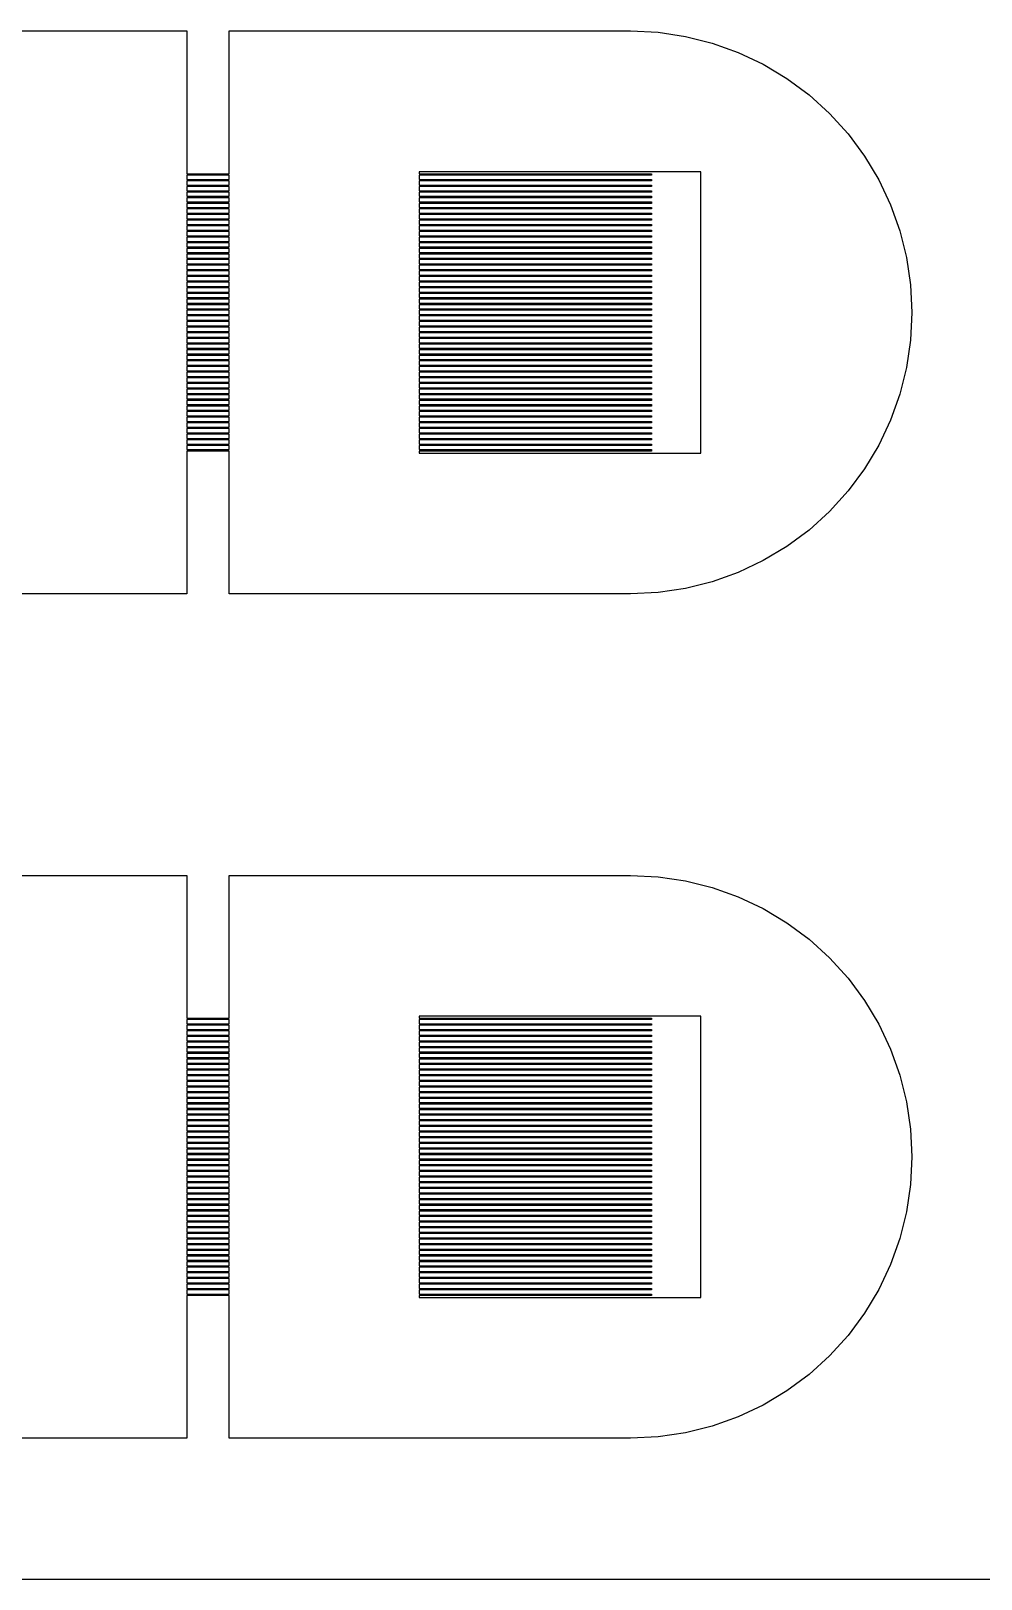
# Model space of a CAD drawing. Extents: x -16 to 83, y -18 to 83.
# Drawn here: x 4.74 to 11.49, y 0 to 11 of the extents above; entities that cross this region are included whole.
import ezdxf

# ---------------------------------------------------------------- set-up
doc = ezdxf.new("R2010")
doc.units = 0

msp = doc.modelspace()

# ---------------------------------------------------------------- linework, layer by layer
for p, q in [((3, 11), (5.85001, 11)), ((5.85001, 11), (5.85001, 9.98499)), ((6.14999, 9.98499), (6.14999, 11)), ((6.14999, 11), (9, 11)), ((9, 11), (9.19603, 10.9904)), ((9.19603, 10.9904), (9.39017, 10.9616)), ((9.39017, 10.9616), (9.58057, 10.9139)), ((9.58057, 10.9139), (9.76537, 10.8477)), ((9.76537, 10.8477), (9.94278, 10.7638)), ((9.94278, 10.7638), (10.1111, 10.6629)), ((10.1111, 10.6629), (10.2688, 10.546)), ((10.2688, 10.546), (10.4142, 10.4142)), ((10.4142, 10.4142), (10.546, 10.2688)), ((10.546, 10.2688), (10.6629, 10.1111)), ((10.6629, 10.1111), (10.7638, 9.94278)), ((5.85001, 9.98499), (6.14999, 9.98499)), ((6.14999, 9.97499), (5.85001, 9.97499)), ((5.85001, 9.97499), (5.85001, 9.94499)), ((5.85001, 9.94499), (6.14999, 9.94499)), ((6.14999, 9.935), (5.85001, 9.935)), ((5.85001, 9.935), (5.85001, 9.905)), ((5.85001, 9.905), (6.14999, 9.905)), ((6.14999, 9.94499), (6.14999, 9.97499)), ((6.14999, 9.905), (6.14999, 9.935)), ((9.5, 10), (7.5, 10)), ((7.5, 10), (7.5, 9.98499)), ((7.5, 9.98499), (9.14999, 9.98499)), ((9.14999, 9.97499), (7.5, 9.97499)), ((7.5, 9.97499), (7.5, 9.94499)), ((7.5, 9.94499), (9.14999, 9.94499)), ((9.14999, 9.935), (7.5, 9.935)), ((7.5, 9.935), (7.5, 9.905)), ((7.5, 9.905), (9.14999, 9.905)), ((9.14999, 9.98499), (9.14999, 9.97499)), ((9.14999, 9.94499), (9.14999, 9.935)), ((9.14999, 9.905), (9.14999, 9.89499)), ((9.5, 8), (9.5, 10)), ((10.7638, 9.94278), (10.8477, 9.76537)), ((6.14999, 9.89499), (5.85001, 9.89499)), ((5.85001, 9.89499), (5.85001, 9.86499)), ((5.85001, 9.86499), (6.14999, 9.86499)), ((6.14999, 9.855), (5.85001, 9.855)), ((5.85001, 9.855), (5.85001, 9.825)), ((5.85001, 9.825), (6.14999, 9.825)), ((6.14999, 9.81499), (5.85001, 9.81499)), ((5.85001, 9.81499), (5.85001, 9.78499)), ((6.14999, 9.86499), (6.14999, 9.89499)), ((6.14999, 9.825), (6.14999, 9.855)), ((6.14999, 9.78499), (6.14999, 9.81499)), ((9.14999, 9.89499), (7.5, 9.89499)), ((7.5, 9.89499), (7.5, 9.86499)), ((7.5, 9.86499), (9.14999, 9.86499)), ((9.14999, 9.855), (7.5, 9.855)), ((7.5, 9.855), (7.5, 9.825)), ((7.5, 9.825), (9.14999, 9.825)), ((9.14999, 9.81499), (7.5, 9.81499)), ((7.5, 9.81499), (7.5, 9.78499)), ((9.14999, 9.86499), (9.14999, 9.855)), ((9.14999, 9.825), (9.14999, 9.81499)), ((5.85001, 9.78499), (6.14999, 9.78499)), ((6.14999, 9.77499), (5.85001, 9.77499)), ((5.85001, 9.77499), (5.85001, 9.745)), ((5.85001, 9.745), (6.14999, 9.745)), ((6.14999, 9.73499), (5.85001, 9.73499)), ((5.85001, 9.73499), (5.85001, 9.70499)), ((5.85001, 9.70499), (6.14999, 9.70499)), ((6.14999, 9.69499), (5.85001, 9.69499)), ((5.85001, 9.69499), (5.85001, 9.66499)), ((6.14999, 9.745), (6.14999, 9.77499)), ((6.14999, 9.70499), (6.14999, 9.73499)), ((6.14999, 9.66499), (6.14999, 9.69499)), ((7.5, 9.78499), (9.14999, 9.78499)), ((9.14999, 9.77499), (7.5, 9.77499)), ((7.5, 9.77499), (7.5, 9.745)), ((7.5, 9.745), (9.14999, 9.745)), ((9.14999, 9.73499), (7.5, 9.73499)), ((7.5, 9.73499), (7.5, 9.70499)), ((7.5, 9.70499), (9.14999, 9.70499)), ((9.14999, 9.69499), (7.5, 9.69499)), ((7.5, 9.69499), (7.5, 9.66499)), ((9.14999, 9.78499), (9.14999, 9.77499)), ((9.14999, 9.745), (9.14999, 9.73499)), ((9.14999, 9.70499), (9.14999, 9.69499)), ((10.8477, 9.76537), (10.9139, 9.58057)), ((5.85001, 9.66499), (6.14999, 9.66499)), ((6.14999, 9.655), (5.85001, 9.655)), ((5.85001, 9.655), (5.85001, 9.625)), ((5.85001, 9.625), (6.14999, 9.625)), ((6.14999, 9.61499), (5.85001, 9.61499)), ((5.85001, 9.61499), (5.85001, 9.58499)), ((5.85001, 9.58499), (6.14999, 9.58499)), ((6.14999, 9.575), (5.85001, 9.575)), ((5.85001, 9.575), (5.85001, 9.545)), ((6.14999, 9.625), (6.14999, 9.655)), ((6.14999, 9.58499), (6.14999, 9.61499)), ((6.14999, 9.545), (6.14999, 9.575)), ((7.5, 9.66499), (9.14999, 9.66499)), ((9.14999, 9.655), (7.5, 9.655)), ((7.5, 9.655), (7.5, 9.625)), ((7.5, 9.625), (9.14999, 9.625)), ((9.14999, 9.61499), (7.5, 9.61499)), ((7.5, 9.61499), (7.5, 9.58499)), ((7.5, 9.58499), (9.14999, 9.58499)), ((9.14999, 9.575), (7.5, 9.575)), ((7.5, 9.575), (7.5, 9.545)), ((9.14999, 9.66499), (9.14999, 9.655)), ((9.14999, 9.625), (9.14999, 9.61499)), ((9.14999, 9.58499), (9.14999, 9.575)), ((10.9139, 9.58057), (10.9616, 9.39017)), ((5.85001, 9.545), (6.14999, 9.545)), ((6.14999, 9.53499), (5.85001, 9.53499)), ((5.85001, 9.53499), (5.85001, 9.50499)), ((5.85001, 9.50499), (6.14999, 9.50499)), ((6.14999, 9.495), (5.85001, 9.495)), ((5.85001, 9.495), (5.85001, 9.465)), ((5.85001, 9.465), (6.14999, 9.465)), ((6.14999, 9.50499), (6.14999, 9.53499)), ((6.14999, 9.465), (6.14999, 9.495)), ((7.5, 9.545), (9.14999, 9.545)), ((9.14999, 9.53499), (7.5, 9.53499)), ((7.5, 9.53499), (7.5, 9.50499)), ((7.5, 9.50499), (9.14999, 9.50499)), ((9.14999, 9.495), (7.5, 9.495)), ((7.5, 9.495), (7.5, 9.465)), ((7.5, 9.465), (9.14999, 9.465)), ((9.14999, 9.545), (9.14999, 9.53499)), ((9.14999, 9.50499), (9.14999, 9.495)), ((9.14999, 9.465), (9.14999, 9.45499)), ((6.14999, 9.45499), (5.85001, 9.45499)), ((5.85001, 9.45499), (5.85001, 9.42499)), ((5.85001, 9.42499), (6.14999, 9.42499)), ((6.14999, 9.41499), (5.85001, 9.41499)), ((5.85001, 9.41499), (5.85001, 9.38499)), ((5.85001, 9.38499), (6.14999, 9.38499)), ((6.14999, 9.375), (5.85001, 9.375)), ((5.85001, 9.375), (5.85001, 9.34499)), ((6.14999, 9.42499), (6.14999, 9.45499)), ((6.14999, 9.38499), (6.14999, 9.41499)), ((6.14999, 9.34499), (6.14999, 9.375)), ((9.14999, 9.45499), (7.5, 9.45499)), ((7.5, 9.45499), (7.5, 9.42499)), ((7.5, 9.42499), (9.14999, 9.42499)), ((9.14999, 9.41499), (7.5, 9.41499)), ((7.5, 9.41499), (7.5, 9.38499)), ((7.5, 9.38499), (9.14999, 9.38499)), ((9.14999, 9.375), (7.5, 9.375)), ((7.5, 9.375), (7.5, 9.34499)), ((9.14999, 9.42499), (9.14999, 9.41499)), ((9.14999, 9.38499), (9.14999, 9.375)), ((10.9616, 9.39017), (10.9904, 9.19603)), ((5.85001, 9.34499), (6.14999, 9.34499)), ((6.14999, 9.33499), (5.85001, 9.33499)), ((5.85001, 9.33499), (5.85001, 9.30499)), ((5.85001, 9.30499), (6.14999, 9.30499)), ((6.14999, 9.295), (5.85001, 9.295)), ((5.85001, 9.295), (5.85001, 9.265)), ((5.85001, 9.265), (6.14999, 9.265)), ((6.14999, 9.25499), (5.85001, 9.25499)), ((5.85001, 9.25499), (5.85001, 9.22499)), ((6.14999, 9.30499), (6.14999, 9.33499)), ((6.14999, 9.265), (6.14999, 9.295)), ((6.14999, 9.22499), (6.14999, 9.25499)), ((7.5, 9.34499), (9.14999, 9.34499)), ((9.14999, 9.33499), (7.5, 9.33499)), ((7.5, 9.33499), (7.5, 9.30499)), ((7.5, 9.30499), (9.14999, 9.30499)), ((9.14999, 9.295), (7.5, 9.295)), ((7.5, 9.295), (7.5, 9.265)), ((7.5, 9.265), (9.14999, 9.265)), ((9.14999, 9.25499), (7.5, 9.25499)), ((7.5, 9.25499), (7.5, 9.22499)), ((9.14999, 9.34499), (9.14999, 9.33499)), ((9.14999, 9.30499), (9.14999, 9.295)), ((9.14999, 9.265), (9.14999, 9.25499)), ((5.85001, 9.22499), (6.14999, 9.22499)), ((6.14999, 9.215), (5.85001, 9.215)), ((5.85001, 9.215), (5.85001, 9.185)), ((5.85001, 9.185), (6.14999, 9.185)), ((6.14999, 9.17499), (5.85001, 9.17499)), ((5.85001, 9.17499), (5.85001, 9.14499)), ((5.85001, 9.14499), (6.14999, 9.14499)), ((6.14999, 9.13499), (5.85001, 9.13499)), ((5.85001, 9.13499), (5.85001, 9.105)), ((6.14999, 9.185), (6.14999, 9.215)), ((6.14999, 9.14499), (6.14999, 9.17499)), ((6.14999, 9.105), (6.14999, 9.13499)), ((7.5, 9.22499), (9.14999, 9.22499)), ((9.14999, 9.215), (7.5, 9.215)), ((7.5, 9.215), (7.5, 9.185)), ((7.5, 9.185), (9.14999, 9.185)), ((9.14999, 9.17499), (7.5, 9.17499)), ((7.5, 9.17499), (7.5, 9.14499)), ((7.5, 9.14499), (9.14999, 9.14499)), ((9.14999, 9.13499), (7.5, 9.13499)), ((7.5, 9.13499), (7.5, 9.105)), ((9.14999, 9.22499), (9.14999, 9.215)), ((9.14999, 9.185), (9.14999, 9.17499)), ((9.14999, 9.14499), (9.14999, 9.13499)), ((10.9904, 9.19603), (11, 9)), ((5.85001, 9.105), (6.14999, 9.105)), ((6.14999, 9.09499), (5.85001, 9.09499)), ((5.85001, 9.09499), (5.85001, 9.06499)), ((5.85001, 9.06499), (6.14999, 9.06499)), ((6.14999, 9.05499), (5.85001, 9.05499)), ((5.85001, 9.05499), (5.85001, 9.02499)), ((5.85001, 9.02499), (6.14999, 9.02499)), ((6.14999, 9.06499), (6.14999, 9.09499)), ((6.14999, 9.02499), (6.14999, 9.05499)), ((7.5, 9.105), (9.14999, 9.105)), ((9.14999, 9.09499), (7.5, 9.09499)), ((7.5, 9.09499), (7.5, 9.06499)), ((7.5, 9.06499), (9.14999, 9.06499)), ((9.14999, 9.05499), (7.5, 9.05499)), ((7.5, 9.05499), (7.5, 9.02499)), ((7.5, 9.02499), (9.14999, 9.02499)), ((9.14999, 9.105), (9.14999, 9.09499)), ((9.14999, 9.06499), (9.14999, 9.05499)), ((9.14999, 9.02499), (9.14999, 9.015)), ((6.14999, 9.015), (5.85001, 9.015)), ((5.85001, 9.015), (5.85001, 8.985)), ((5.85001, 8.985), (6.14999, 8.985)), ((6.14999, 8.97501), (5.85001, 8.97501)), ((5.85001, 8.97501), (5.85001, 8.94501)), ((5.85001, 8.94501), (6.14999, 8.94501)), ((6.14999, 8.93501), (5.85001, 8.93501)), ((5.85001, 8.93501), (5.85001, 8.90501)), ((6.14999, 8.985), (6.14999, 9.015)), ((6.14999, 8.94501), (6.14999, 8.97501)), ((6.14999, 8.90501), (6.14999, 8.93501)), ((9.14999, 9.015), (7.5, 9.015)), ((7.5, 9.015), (7.5, 8.985)), ((7.5, 8.985), (9.14999, 8.985)), ((9.14999, 8.97501), (7.5, 8.97501)), ((7.5, 8.97501), (7.5, 8.94501)), ((7.5, 8.94501), (9.14999, 8.94501)), ((9.14999, 8.93501), (7.5, 8.93501)), ((7.5, 8.93501), (7.5, 8.90501)), ((9.14999, 8.985), (9.14999, 8.97501)), ((9.14999, 8.94501), (9.14999, 8.93501)), ((11, 9), (10.9904, 8.80397)), ((5.85001, 8.90501), (6.14999, 8.90501)), ((6.14999, 8.895), (5.85001, 8.895)), ((5.85001, 8.895), (5.85001, 8.86501)), ((5.85001, 8.86501), (6.14999, 8.86501)), ((6.14999, 8.85501), (5.85001, 8.85501)), ((5.85001, 8.85501), (5.85001, 8.82501)), ((5.85001, 8.82501), (6.14999, 8.82501)), ((6.14999, 8.815), (5.85001, 8.815)), ((5.85001, 8.815), (5.85001, 8.785)), ((6.14999, 8.86501), (6.14999, 8.895)), ((6.14999, 8.82501), (6.14999, 8.85501)), ((6.14999, 8.785), (6.14999, 8.815)), ((7.5, 8.90501), (9.14999, 8.90501)), ((9.14999, 8.895), (7.5, 8.895)), ((7.5, 8.895), (7.5, 8.86501)), ((7.5, 8.86501), (9.14999, 8.86501)), ((9.14999, 8.85501), (7.5, 8.85501)), ((7.5, 8.85501), (7.5, 8.82501)), ((7.5, 8.82501), (9.14999, 8.82501)), ((9.14999, 8.815), (7.5, 8.815)), ((7.5, 8.815), (7.5, 8.785)), ((9.14999, 8.90501), (9.14999, 8.895)), ((9.14999, 8.86501), (9.14999, 8.85501)), ((9.14999, 8.82501), (9.14999, 8.815)), ((10.9904, 8.80397), (10.9616, 8.60983)), ((5.85001, 8.785), (6.14999, 8.785)), ((6.14999, 8.77501), (5.85001, 8.77501)), ((5.85001, 8.77501), (5.85001, 8.74501)), ((5.85001, 8.74501), (6.14999, 8.74501)), ((6.14999, 8.735), (5.85001, 8.735)), ((5.85001, 8.735), (5.85001, 8.705)), ((5.85001, 8.705), (6.14999, 8.705)), ((6.14999, 8.69501), (5.85001, 8.69501)), ((5.85001, 8.69501), (5.85001, 8.66501)), ((6.14999, 8.74501), (6.14999, 8.77501)), ((6.14999, 8.705), (6.14999, 8.735)), ((6.14999, 8.66501), (6.14999, 8.69501)), ((7.5, 8.785), (9.14999, 8.785)), ((9.14999, 8.77501), (7.5, 8.77501)), ((7.5, 8.77501), (7.5, 8.74501)), ((7.5, 8.74501), (9.14999, 8.74501)), ((9.14999, 8.735), (7.5, 8.735)), ((7.5, 8.735), (7.5, 8.705)), ((7.5, 8.705), (9.14999, 8.705)), ((9.14999, 8.69501), (7.5, 8.69501)), ((7.5, 8.69501), (7.5, 8.66501)), ((9.14999, 8.785), (9.14999, 8.77501)), ((9.14999, 8.74501), (9.14999, 8.735)), ((9.14999, 8.705), (9.14999, 8.69501)), ((5.85001, 8.66501), (6.14999, 8.66501)), ((6.14999, 8.65501), (5.85001, 8.65501)), ((5.85001, 8.65501), (5.85001, 8.625)), ((5.85001, 8.625), (6.14999, 8.625)), ((6.14999, 8.61501), (5.85001, 8.61501)), ((5.85001, 8.61501), (5.85001, 8.58501)), ((5.85001, 8.58501), (6.14999, 8.58501)), ((6.14999, 8.625), (6.14999, 8.65501)), ((6.14999, 8.58501), (6.14999, 8.61501)), ((7.5, 8.66501), (9.14999, 8.66501)), ((9.14999, 8.65501), (7.5, 8.65501)), ((7.5, 8.65501), (7.5, 8.625)), ((7.5, 8.625), (9.14999, 8.625)), ((9.14999, 8.61501), (7.5, 8.61501)), ((7.5, 8.61501), (7.5, 8.58501)), ((7.5, 8.58501), (9.14999, 8.58501)), ((9.14999, 8.66501), (9.14999, 8.65501)), ((9.14999, 8.625), (9.14999, 8.61501)), ((9.14999, 8.58501), (9.14999, 8.57501)), ((10.9616, 8.60983), (10.9139, 8.41943)), ((6.14999, 8.57501), (5.85001, 8.57501)), ((5.85001, 8.57501), (5.85001, 8.54501)), ((5.85001, 8.54501), (6.14999, 8.54501)), ((6.14999, 8.535), (5.85001, 8.535)), ((5.85001, 8.535), (5.85001, 8.505)), ((5.85001, 8.505), (6.14999, 8.505)), ((6.14999, 8.49501), (5.85001, 8.49501)), ((5.85001, 8.49501), (5.85001, 8.46501)), ((6.14999, 8.54501), (6.14999, 8.57501)), ((6.14999, 8.505), (6.14999, 8.535)), ((6.14999, 8.46501), (6.14999, 8.49501)), ((9.14999, 8.57501), (7.5, 8.57501)), ((7.5, 8.57501), (7.5, 8.54501)), ((7.5, 8.54501), (9.14999, 8.54501)), ((9.14999, 8.535), (7.5, 8.535)), ((7.5, 8.535), (7.5, 8.505)), ((7.5, 8.505), (9.14999, 8.505)), ((9.14999, 8.49501), (7.5, 8.49501)), ((7.5, 8.49501), (7.5, 8.46501)), ((9.14999, 8.54501), (9.14999, 8.535)), ((9.14999, 8.505), (9.14999, 8.49501)), ((5.85001, 8.46501), (6.14999, 8.46501)), ((6.14999, 8.455), (5.85001, 8.455)), ((5.85001, 8.455), (5.85001, 8.425)), ((5.85001, 8.425), (6.14999, 8.425)), ((6.14999, 8.41501), (5.85001, 8.41501)), ((5.85001, 8.41501), (5.85001, 8.38501)), ((5.85001, 8.38501), (6.14999, 8.38501)), ((6.14999, 8.375), (5.85001, 8.375)), ((5.85001, 8.375), (5.85001, 8.345)), ((6.14999, 8.425), (6.14999, 8.455)), ((6.14999, 8.38501), (6.14999, 8.41501)), ((6.14999, 8.345), (6.14999, 8.375)), ((7.5, 8.46501), (9.14999, 8.46501)), ((9.14999, 8.455), (7.5, 8.455)), ((7.5, 8.455), (7.5, 8.425)), ((7.5, 8.425), (9.14999, 8.425)), ((9.14999, 8.41501), (7.5, 8.41501)), ((7.5, 8.41501), (7.5, 8.38501)), ((7.5, 8.38501), (9.14999, 8.38501)), ((9.14999, 8.375), (7.5, 8.375)), ((7.5, 8.375), (7.5, 8.345)), ((9.14999, 8.46501), (9.14999, 8.455)), ((9.14999, 8.425), (9.14999, 8.41501)), ((9.14999, 8.38501), (9.14999, 8.375)), ((10.9139, 8.41943), (10.8477, 8.23463)), ((5.85001, 8.345), (6.14999, 8.345)), ((6.14999, 8.33501), (5.85001, 8.33501)), ((5.85001, 8.33501), (5.85001, 8.30501)), ((5.85001, 8.30501), (6.14999, 8.30501)), ((6.14999, 8.29501), (5.85001, 8.29501)), ((5.85001, 8.29501), (5.85001, 8.26501)), ((5.85001, 8.26501), (6.14999, 8.26501)), ((6.14999, 8.255), (5.85001, 8.255)), ((5.85001, 8.255), (5.85001, 8.22501)), ((6.14999, 8.30501), (6.14999, 8.33501)), ((6.14999, 8.26501), (6.14999, 8.29501)), ((6.14999, 8.22501), (6.14999, 8.255)), ((7.5, 8.345), (9.14999, 8.345)), ((9.14999, 8.33501), (7.5, 8.33501)), ((7.5, 8.33501), (7.5, 8.30501)), ((7.5, 8.30501), (9.14999, 8.30501)), ((9.14999, 8.29501), (7.5, 8.29501)), ((7.5, 8.29501), (7.5, 8.26501)), ((7.5, 8.26501), (9.14999, 8.26501)), ((9.14999, 8.255), (7.5, 8.255)), ((7.5, 8.255), (7.5, 8.22501)), ((9.14999, 8.345), (9.14999, 8.33501)), ((9.14999, 8.30501), (9.14999, 8.29501)), ((9.14999, 8.26501), (9.14999, 8.255)), ((5.85001, 8.22501), (6.14999, 8.22501)), ((6.14999, 8.21501), (5.85001, 8.21501)), ((5.85001, 8.21501), (5.85001, 8.18501)), ((5.85001, 8.18501), (6.14999, 8.18501)), ((6.14999, 8.175), (5.85001, 8.175)), ((5.85001, 8.175), (5.85001, 8.145)), ((5.85001, 8.145), (6.14999, 8.145)), ((6.14999, 8.18501), (6.14999, 8.21501)), ((6.14999, 8.145), (6.14999, 8.175)), ((7.5, 8.22501), (9.14999, 8.22501)), ((9.14999, 8.21501), (7.5, 8.21501)), ((7.5, 8.21501), (7.5, 8.18501)), ((7.5, 8.18501), (9.14999, 8.18501)), ((9.14999, 8.175), (7.5, 8.175)), ((7.5, 8.175), (7.5, 8.145)), ((7.5, 8.145), (9.14999, 8.145)), ((9.14999, 8.22501), (9.14999, 8.21501)), ((9.14999, 8.18501), (9.14999, 8.175)), ((9.14999, 8.145), (9.14999, 8.13501)), ((10.8477, 8.23463), (10.7638, 8.05722)), ((6.14999, 8.13501), (5.85001, 8.13501)), ((5.85001, 8.13501), (5.85001, 8.10501)), ((5.85001, 8.10501), (6.14999, 8.10501)), ((6.14999, 8.095), (5.85001, 8.095)), ((5.85001, 8.095), (5.85001, 8.065)), ((5.85001, 8.065), (6.14999, 8.065)), ((6.14999, 8.05501), (5.85001, 8.05501)), ((5.85001, 8.05501), (5.85001, 8.02501)), ((6.14999, 8.10501), (6.14999, 8.13501)), ((6.14999, 8.065), (6.14999, 8.095)), ((6.14999, 8.02501), (6.14999, 8.05501)), ((9.14999, 8.13501), (7.5, 8.13501)), ((7.5, 8.13501), (7.5, 8.10501)), ((7.5, 8.10501), (9.14999, 8.10501)), ((9.14999, 8.095), (7.5, 8.095)), ((7.5, 8.095), (7.5, 8.065)), ((7.5, 8.065), (9.14999, 8.065)), ((9.14999, 8.05501), (7.5, 8.05501)), ((7.5, 8.05501), (7.5, 8.02501)), ((9.14999, 8.10501), (9.14999, 8.095)), ((9.14999, 8.065), (9.14999, 8.05501)), ((10.7638, 8.05722), (10.6629, 7.88887)), ((5.85001, 8.02501), (6.14999, 8.02501)), ((6.14999, 8.01501), (5.85001, 8.01501)), ((5.85001, 8.01501), (5.85001, 7)), ((6.14999, 7), (6.14999, 8.01501)), ((7.5, 8.02501), (9.14999, 8.02501)), ((9.14999, 8.01501), (7.5, 8.01501)), ((7.5, 8.01501), (7.5, 8)), ((7.5, 8), (9.5, 8)), ((9.14999, 8.02501), (9.14999, 8.01501)), ((10.6629, 7.88887), (10.546, 7.73122)), ((10.546, 7.73122), (10.4142, 7.5858)), ((10.4142, 7.5858), (10.2688, 7.45398)), ((10.2688, 7.45398), (10.1111, 7.33707)), ((10.1111, 7.33707), (9.94278, 7.23616)), ((9.76537, 7.15225), (9.58057, 7.08612)), ((9.94278, 7.23616), (9.76537, 7.15225)), ((9.58057, 7.08612), (9.39017, 7.03844)), ((5.85001, 7), (3, 7)), ((9, 7), (6.14999, 7)), ((9.19603, 7.00964), (9, 7)), ((9.39017, 7.03844), (9.19603, 7.00964)), ((3, 5), (5.85001, 5)), ((5.85001, 5), (5.85001, 3.98499)), ((6.14999, 3.98499), (6.14999, 5)), ((6.14999, 5), (9, 5)), ((9, 5), (9.19603, 4.99036)), ((9.19603, 4.99036), (9.39017, 4.96156)), ((9.39017, 4.96156), (9.58057, 4.91388)), ((9.58057, 4.91388), (9.76537, 4.84775)), ((9.76537, 4.84775), (9.94278, 4.76384)), ((9.94278, 4.76384), (10.1111, 4.66293)), ((10.1111, 4.66293), (10.2688, 4.54602)), ((10.2688, 4.54602), (10.4142, 4.4142)), ((10.4142, 4.4142), (10.546, 4.26878)), ((10.546, 4.26878), (10.6629, 4.11113)), ((10.6629, 4.11113), (10.7638, 3.94278)), ((5.85001, 3.98499), (6.14999, 3.98499)), ((6.14999, 3.97499), (5.85001, 3.97499)), ((5.85001, 3.97499), (5.85001, 3.94499)), ((6.14999, 3.94499), (6.14999, 3.97499)), ((9.5, 4), (7.5, 4)), ((7.5, 4), (7.5, 3.98499)), ((7.5, 3.98499), (9.14999, 3.98499)), ((9.14999, 3.97499), (7.5, 3.97499)), ((7.5, 3.97499), (7.5, 3.94499)), ((9.14999, 3.98499), (9.14999, 3.97499)), ((9.5, 2), (9.5, 4)), ((5.85001, 3.94499), (6.14999, 3.94499)), ((6.14999, 3.935), (5.85001, 3.935)), ((5.85001, 3.935), (5.85001, 3.905)), ((5.85001, 3.905), (6.14999, 3.905)), ((6.14999, 3.89499), (5.85001, 3.89499)), ((5.85001, 3.89499), (5.85001, 3.86499)), ((5.85001, 3.86499), (6.14999, 3.86499)), ((6.14999, 3.855), (5.85001, 3.855)), ((5.85001, 3.855), (5.85001, 3.825)), ((6.14999, 3.905), (6.14999, 3.935)), ((6.14999, 3.86499), (6.14999, 3.89499)), ((6.14999, 3.825), (6.14999, 3.855)), ((7.5, 3.94499), (9.14999, 3.94499)), ((9.14999, 3.935), (7.5, 3.935)), ((7.5, 3.935), (7.5, 3.905)), ((7.5, 3.905), (9.14999, 3.905)), ((9.14999, 3.89499), (7.5, 3.89499)), ((7.5, 3.89499), (7.5, 3.86499)), ((7.5, 3.86499), (9.14999, 3.86499)), ((9.14999, 3.855), (7.5, 3.855)), ((7.5, 3.855), (7.5, 3.825)), ((9.14999, 3.94499), (9.14999, 3.935)), ((9.14999, 3.905), (9.14999, 3.89499)), ((9.14999, 3.86499), (9.14999, 3.855)), ((10.7638, 3.94278), (10.8477, 3.76537)), ((5.85001, 3.825), (6.14999, 3.825)), ((6.14999, 3.81499), (5.85001, 3.81499)), ((5.85001, 3.81499), (5.85001, 3.78499)), ((5.85001, 3.78499), (6.14999, 3.78499)), ((6.14999, 3.77499), (5.85001, 3.77499)), ((5.85001, 3.77499), (5.85001, 3.745)), ((5.85001, 3.745), (6.14999, 3.745)), ((6.14999, 3.78499), (6.14999, 3.81499)), ((6.14999, 3.745), (6.14999, 3.77499)), ((7.5, 3.825), (9.14999, 3.825)), ((9.14999, 3.81499), (7.5, 3.81499)), ((7.5, 3.81499), (7.5, 3.78499)), ((7.5, 3.78499), (9.14999, 3.78499)), ((9.14999, 3.77499), (7.5, 3.77499)), ((7.5, 3.77499), (7.5, 3.745)), ((7.5, 3.745), (9.14999, 3.745)), ((9.14999, 3.825), (9.14999, 3.81499)), ((9.14999, 3.78499), (9.14999, 3.77499)), ((9.14999, 3.745), (9.14999, 3.73499)), ((10.8477, 3.76537), (10.9139, 3.58057)), ((6.14999, 3.73499), (5.85001, 3.73499)), ((5.85001, 3.73499), (5.85001, 3.70499)), ((5.85001, 3.70499), (6.14999, 3.70499)), ((6.14999, 3.69499), (5.85001, 3.69499)), ((5.85001, 3.69499), (5.85001, 3.66499)), ((5.85001, 3.66499), (6.14999, 3.66499)), ((6.14999, 3.655), (5.85001, 3.655)), ((5.85001, 3.655), (5.85001, 3.625)), ((6.14999, 3.70499), (6.14999, 3.73499)), ((6.14999, 3.66499), (6.14999, 3.69499)), ((6.14999, 3.625), (6.14999, 3.655)), ((9.14999, 3.73499), (7.5, 3.73499)), ((7.5, 3.73499), (7.5, 3.70499)), ((7.5, 3.70499), (9.14999, 3.70499)), ((9.14999, 3.69499), (7.5, 3.69499)), ((7.5, 3.69499), (7.5, 3.66499)), ((7.5, 3.66499), (9.14999, 3.66499)), ((9.14999, 3.655), (7.5, 3.655)), ((7.5, 3.655), (7.5, 3.625)), ((9.14999, 3.70499), (9.14999, 3.69499)), ((9.14999, 3.66499), (9.14999, 3.655)), ((5.85001, 3.625), (6.14999, 3.625)), ((6.14999, 3.61499), (5.85001, 3.61499)), ((5.85001, 3.61499), (5.85001, 3.58499)), ((5.85001, 3.58499), (6.14999, 3.58499)), ((6.14999, 3.575), (5.85001, 3.575)), ((5.85001, 3.575), (5.85001, 3.545)), ((5.85001, 3.545), (6.14999, 3.545)), ((6.14999, 3.53499), (5.85001, 3.53499)), ((5.85001, 3.53499), (5.85001, 3.50499)), ((6.14999, 3.58499), (6.14999, 3.61499)), ((6.14999, 3.545), (6.14999, 3.575)), ((6.14999, 3.50499), (6.14999, 3.53499)), ((7.5, 3.625), (9.14999, 3.625)), ((9.14999, 3.61499), (7.5, 3.61499)), ((7.5, 3.61499), (7.5, 3.58499)), ((7.5, 3.58499), (9.14999, 3.58499)), ((9.14999, 3.575), (7.5, 3.575)), ((7.5, 3.575), (7.5, 3.545)), ((7.5, 3.545), (9.14999, 3.545)), ((9.14999, 3.53499), (7.5, 3.53499)), ((7.5, 3.53499), (7.5, 3.50499)), ((9.14999, 3.625), (9.14999, 3.61499)), ((9.14999, 3.58499), (9.14999, 3.575)), ((9.14999, 3.545), (9.14999, 3.53499)), ((10.9139, 3.58057), (10.9616, 3.39017)), ((5.85001, 3.50499), (6.14999, 3.50499)), ((6.14999, 3.495), (5.85001, 3.495)), ((5.85001, 3.495), (5.85001, 3.465)), ((5.85001, 3.465), (6.14999, 3.465)), ((6.14999, 3.45499), (5.85001, 3.45499)), ((5.85001, 3.45499), (5.85001, 3.42499)), ((5.85001, 3.42499), (6.14999, 3.42499)), ((6.14999, 3.41499), (5.85001, 3.41499)), ((5.85001, 3.41499), (5.85001, 3.38499)), ((6.14999, 3.465), (6.14999, 3.495)), ((6.14999, 3.42499), (6.14999, 3.45499)), ((6.14999, 3.38499), (6.14999, 3.41499)), ((7.5, 3.50499), (9.14999, 3.50499)), ((9.14999, 3.495), (7.5, 3.495)), ((7.5, 3.495), (7.5, 3.465)), ((7.5, 3.465), (9.14999, 3.465)), ((9.14999, 3.45499), (7.5, 3.45499)), ((7.5, 3.45499), (7.5, 3.42499)), ((7.5, 3.42499), (9.14999, 3.42499)), ((9.14999, 3.41499), (7.5, 3.41499)), ((7.5, 3.41499), (7.5, 3.38499)), ((9.14999, 3.50499), (9.14999, 3.495)), ((9.14999, 3.465), (9.14999, 3.45499)), ((9.14999, 3.42499), (9.14999, 3.41499)), ((5.85001, 3.38499), (6.14999, 3.38499)), ((6.14999, 3.375), (5.85001, 3.375)), ((5.85001, 3.375), (5.85001, 3.34499)), ((5.85001, 3.34499), (6.14999, 3.34499)), ((6.14999, 3.33499), (5.85001, 3.33499)), ((5.85001, 3.33499), (5.85001, 3.30499)), ((5.85001, 3.30499), (6.14999, 3.30499)), ((6.14999, 3.34499), (6.14999, 3.375)), ((6.14999, 3.30499), (6.14999, 3.33499)), ((7.5, 3.38499), (9.14999, 3.38499)), ((9.14999, 3.375), (7.5, 3.375)), ((7.5, 3.375), (7.5, 3.34499)), ((7.5, 3.34499), (9.14999, 3.34499)), ((9.14999, 3.33499), (7.5, 3.33499)), ((7.5, 3.33499), (7.5, 3.30499)), ((7.5, 3.30499), (9.14999, 3.30499)), ((9.14999, 3.38499), (9.14999, 3.375)), ((9.14999, 3.34499), (9.14999, 3.33499)), ((9.14999, 3.30499), (9.14999, 3.295)), ((10.9616, 3.39017), (10.9904, 3.19603)), ((6.14999, 3.295), (5.85001, 3.295)), ((5.85001, 3.295), (5.85001, 3.265)), ((5.85001, 3.265), (6.14999, 3.265)), ((6.14999, 3.25499), (5.85001, 3.25499)), ((5.85001, 3.25499), (5.85001, 3.22499)), ((5.85001, 3.22499), (6.14999, 3.22499)), ((6.14999, 3.215), (5.85001, 3.215)), ((5.85001, 3.215), (5.85001, 3.185)), ((6.14999, 3.265), (6.14999, 3.295)), ((6.14999, 3.22499), (6.14999, 3.25499)), ((6.14999, 3.185), (6.14999, 3.215)), ((9.14999, 3.295), (7.5, 3.295)), ((7.5, 3.295), (7.5, 3.265)), ((7.5, 3.265), (9.14999, 3.265)), ((9.14999, 3.25499), (7.5, 3.25499)), ((7.5, 3.25499), (7.5, 3.22499)), ((7.5, 3.22499), (9.14999, 3.22499)), ((9.14999, 3.215), (7.5, 3.215)), ((7.5, 3.215), (7.5, 3.185)), ((9.14999, 3.265), (9.14999, 3.25499)), ((9.14999, 3.22499), (9.14999, 3.215)), ((10.9904, 3.19603), (11, 3)), ((5.85001, 3.185), (6.14999, 3.185)), ((6.14999, 3.17499), (5.85001, 3.17499)), ((5.85001, 3.17499), (5.85001, 3.14499)), ((5.85001, 3.14499), (6.14999, 3.14499)), ((6.14999, 3.13499), (5.85001, 3.13499)), ((5.85001, 3.13499), (5.85001, 3.105)), ((5.85001, 3.105), (6.14999, 3.105)), ((6.14999, 3.09499), (5.85001, 3.09499)), ((5.85001, 3.09499), (5.85001, 3.06499)), ((6.14999, 3.14499), (6.14999, 3.17499)), ((6.14999, 3.105), (6.14999, 3.13499)), ((6.14999, 3.06499), (6.14999, 3.09499)), ((7.5, 3.185), (9.14999, 3.185)), ((9.14999, 3.17499), (7.5, 3.17499)), ((7.5, 3.17499), (7.5, 3.14499)), ((7.5, 3.14499), (9.14999, 3.14499)), ((9.14999, 3.13499), (7.5, 3.13499)), ((7.5, 3.13499), (7.5, 3.105)), ((7.5, 3.105), (9.14999, 3.105)), ((9.14999, 3.09499), (7.5, 3.09499)), ((7.5, 3.09499), (7.5, 3.06499)), ((9.14999, 3.185), (9.14999, 3.17499)), ((9.14999, 3.14499), (9.14999, 3.13499)), ((9.14999, 3.105), (9.14999, 3.09499)), ((5.85001, 3.06499), (6.14999, 3.06499)), ((6.14999, 3.05499), (5.85001, 3.05499)), ((5.85001, 3.05499), (5.85001, 3.02499)), ((5.85001, 3.02499), (6.14999, 3.02499)), ((6.14999, 3.015), (5.85001, 3.015)), ((5.85001, 3.015), (5.85001, 2.985)), ((5.85001, 2.985), (6.14999, 2.985)), ((6.14999, 2.97501), (5.85001, 2.97501)), ((5.85001, 2.97501), (5.85001, 2.94501)), ((6.14999, 3.02499), (6.14999, 3.05499)), ((6.14999, 2.985), (6.14999, 3.015)), ((6.14999, 2.94501), (6.14999, 2.97501)), ((7.5, 3.06499), (9.14999, 3.06499)), ((9.14999, 3.05499), (7.5, 3.05499)), ((7.5, 3.05499), (7.5, 3.02499)), ((7.5, 3.02499), (9.14999, 3.02499)), ((9.14999, 3.015), (7.5, 3.015)), ((7.5, 3.015), (7.5, 2.985)), ((7.5, 2.985), (9.14999, 2.985)), ((9.14999, 2.97501), (7.5, 2.97501)), ((7.5, 2.97501), (7.5, 2.94501)), ((9.14999, 3.06499), (9.14999, 3.05499)), ((9.14999, 3.02499), (9.14999, 3.015)), ((9.14999, 2.985), (9.14999, 2.97501)), ((11, 3), (10.9904, 2.80397)), ((5.85001, 2.94501), (6.14999, 2.94501)), ((6.14999, 2.93501), (5.85001, 2.93501)), ((5.85001, 2.93501), (5.85001, 2.90501)), ((5.85001, 2.90501), (6.14999, 2.90501)), ((6.14999, 2.895), (5.85001, 2.895)), ((5.85001, 2.895), (5.85001, 2.86501)), ((5.85001, 2.86501), (6.14999, 2.86501)), ((6.14999, 2.90501), (6.14999, 2.93501)), ((6.14999, 2.86501), (6.14999, 2.895)), ((7.5, 2.94501), (9.14999, 2.94501)), ((9.14999, 2.93501), (7.5, 2.93501)), ((7.5, 2.93501), (7.5, 2.90501)), ((7.5, 2.90501), (9.14999, 2.90501)), ((9.14999, 2.895), (7.5, 2.895)), ((7.5, 2.895), (7.5, 2.86501)), ((7.5, 2.86501), (9.14999, 2.86501)), ((9.14999, 2.94501), (9.14999, 2.93501)), ((9.14999, 2.90501), (9.14999, 2.895)), ((9.14999, 2.86501), (9.14999, 2.85501)), ((6.14999, 2.85501), (5.85001, 2.85501)), ((5.85001, 2.85501), (5.85001, 2.82501)), ((5.85001, 2.82501), (6.14999, 2.82501)), ((6.14999, 2.815), (5.85001, 2.815)), ((5.85001, 2.815), (5.85001, 2.785)), ((5.85001, 2.785), (6.14999, 2.785)), ((6.14999, 2.77501), (5.85001, 2.77501)), ((5.85001, 2.77501), (5.85001, 2.74501)), ((6.14999, 2.82501), (6.14999, 2.85501)), ((6.14999, 2.785), (6.14999, 2.815)), ((6.14999, 2.74501), (6.14999, 2.77501)), ((9.14999, 2.85501), (7.5, 2.85501)), ((7.5, 2.85501), (7.5, 2.82501)), ((7.5, 2.82501), (9.14999, 2.82501)), ((9.14999, 2.815), (7.5, 2.815)), ((7.5, 2.815), (7.5, 2.785)), ((7.5, 2.785), (9.14999, 2.785)), ((9.14999, 2.77501), (7.5, 2.77501)), ((7.5, 2.77501), (7.5, 2.74501)), ((9.14999, 2.82501), (9.14999, 2.815)), ((9.14999, 2.785), (9.14999, 2.77501)), ((10.9904, 2.80397), (10.9616, 2.60983)), ((5.85001, 2.74501), (6.14999, 2.74501)), ((6.14999, 2.735), (5.85001, 2.735)), ((5.85001, 2.735), (5.85001, 2.705)), ((5.85001, 2.705), (6.14999, 2.705)), ((6.14999, 2.69501), (5.85001, 2.69501)), ((5.85001, 2.69501), (5.85001, 2.66501)), ((5.85001, 2.66501), (6.14999, 2.66501)), ((6.14999, 2.65501), (5.85001, 2.65501)), ((5.85001, 2.65501), (5.85001, 2.625)), ((6.14999, 2.705), (6.14999, 2.735)), ((6.14999, 2.66501), (6.14999, 2.69501)), ((6.14999, 2.625), (6.14999, 2.65501)), ((7.5, 2.74501), (9.14999, 2.74501)), ((9.14999, 2.735), (7.5, 2.735)), ((7.5, 2.735), (7.5, 2.705)), ((7.5, 2.705), (9.14999, 2.705)), ((9.14999, 2.69501), (7.5, 2.69501)), ((7.5, 2.69501), (7.5, 2.66501)), ((7.5, 2.66501), (9.14999, 2.66501)), ((9.14999, 2.65501), (7.5, 2.65501)), ((7.5, 2.65501), (7.5, 2.625)), ((9.14999, 2.74501), (9.14999, 2.735)), ((9.14999, 2.705), (9.14999, 2.69501)), ((9.14999, 2.66501), (9.14999, 2.65501)), ((5.85001, 2.625), (6.14999, 2.625)), ((6.14999, 2.61501), (5.85001, 2.61501)), ((5.85001, 2.61501), (5.85001, 2.58501)), ((5.85001, 2.58501), (6.14999, 2.58501)), ((6.14999, 2.57501), (5.85001, 2.57501)), ((5.85001, 2.57501), (5.85001, 2.54501)), ((5.85001, 2.54501), (6.14999, 2.54501)), ((6.14999, 2.535), (5.85001, 2.535)), ((5.85001, 2.535), (5.85001, 2.505)), ((6.14999, 2.58501), (6.14999, 2.61501)), ((6.14999, 2.54501), (6.14999, 2.57501)), ((6.14999, 2.505), (6.14999, 2.535)), ((7.5, 2.625), (9.14999, 2.625)), ((9.14999, 2.61501), (7.5, 2.61501)), ((7.5, 2.61501), (7.5, 2.58501)), ((7.5, 2.58501), (9.14999, 2.58501)), ((9.14999, 2.57501), (7.5, 2.57501)), ((7.5, 2.57501), (7.5, 2.54501)), ((7.5, 2.54501), (9.14999, 2.54501)), ((9.14999, 2.535), (7.5, 2.535)), ((7.5, 2.535), (7.5, 2.505)), ((9.14999, 2.625), (9.14999, 2.61501)), ((9.14999, 2.58501), (9.14999, 2.57501)), ((9.14999, 2.54501), (9.14999, 2.535)), ((10.9616, 2.60983), (10.9139, 2.41943)), ((5.85001, 2.505), (6.14999, 2.505)), ((6.14999, 2.49501), (5.85001, 2.49501)), ((5.85001, 2.49501), (5.85001, 2.46501)), ((5.85001, 2.46501), (6.14999, 2.46501)), ((6.14999, 2.455), (5.85001, 2.455)), ((5.85001, 2.455), (5.85001, 2.425)), ((5.85001, 2.425), (6.14999, 2.425)), ((6.14999, 2.46501), (6.14999, 2.49501)), ((6.14999, 2.425), (6.14999, 2.455)), ((7.5, 2.505), (9.14999, 2.505)), ((9.14999, 2.49501), (7.5, 2.49501)), ((7.5, 2.49501), (7.5, 2.46501)), ((7.5, 2.46501), (9.14999, 2.46501)), ((9.14999, 2.455), (7.5, 2.455)), ((7.5, 2.455), (7.5, 2.425)), ((7.5, 2.425), (9.14999, 2.425)), ((9.14999, 2.505), (9.14999, 2.49501)), ((9.14999, 2.46501), (9.14999, 2.455)), ((9.14999, 2.425), (9.14999, 2.41501)), ((6.14999, 2.41501), (5.85001, 2.41501)), ((5.85001, 2.41501), (5.85001, 2.38501)), ((5.85001, 2.38501), (6.14999, 2.38501)), ((6.14999, 2.375), (5.85001, 2.375)), ((5.85001, 2.375), (5.85001, 2.345)), ((5.85001, 2.345), (6.14999, 2.345)), ((6.14999, 2.33501), (5.85001, 2.33501)), ((5.85001, 2.33501), (5.85001, 2.30501)), ((6.14999, 2.38501), (6.14999, 2.41501)), ((6.14999, 2.345), (6.14999, 2.375)), ((6.14999, 2.30501), (6.14999, 2.33501)), ((9.14999, 2.41501), (7.5, 2.41501)), ((7.5, 2.41501), (7.5, 2.38501)), ((7.5, 2.38501), (9.14999, 2.38501)), ((9.14999, 2.375), (7.5, 2.375)), ((7.5, 2.375), (7.5, 2.345)), ((7.5, 2.345), (9.14999, 2.345)), ((9.14999, 2.33501), (7.5, 2.33501)), ((7.5, 2.33501), (7.5, 2.30501)), ((9.14999, 2.38501), (9.14999, 2.375)), ((9.14999, 2.345), (9.14999, 2.33501)), ((10.9139, 2.41943), (10.8477, 2.23463)), ((5.85001, 2.30501), (6.14999, 2.30501)), ((6.14999, 2.29501), (5.85001, 2.29501)), ((5.85001, 2.29501), (5.85001, 2.26501)), ((5.85001, 2.26501), (6.14999, 2.26501)), ((6.14999, 2.255), (5.85001, 2.255)), ((5.85001, 2.255), (5.85001, 2.22501)), ((5.85001, 2.22501), (6.14999, 2.22501)), ((6.14999, 2.21501), (5.85001, 2.21501)), ((5.85001, 2.21501), (5.85001, 2.18501)), ((6.14999, 2.26501), (6.14999, 2.29501)), ((6.14999, 2.22501), (6.14999, 2.255)), ((6.14999, 2.18501), (6.14999, 2.21501)), ((7.5, 2.30501), (9.14999, 2.30501)), ((9.14999, 2.29501), (7.5, 2.29501)), ((7.5, 2.29501), (7.5, 2.26501)), ((7.5, 2.26501), (9.14999, 2.26501)), ((9.14999, 2.255), (7.5, 2.255)), ((7.5, 2.255), (7.5, 2.22501)), ((7.5, 2.22501), (9.14999, 2.22501)), ((9.14999, 2.21501), (7.5, 2.21501)), ((7.5, 2.21501), (7.5, 2.18501)), ((9.14999, 2.30501), (9.14999, 2.29501)), ((9.14999, 2.26501), (9.14999, 2.255)), ((9.14999, 2.22501), (9.14999, 2.21501)), ((10.8477, 2.23463), (10.7638, 2.05722)), ((5.85001, 2.18501), (6.14999, 2.18501)), ((6.14999, 2.175), (5.85001, 2.175)), ((5.85001, 2.175), (5.85001, 2.145)), ((5.85001, 2.145), (6.14999, 2.145)), ((6.14999, 2.13501), (5.85001, 2.13501)), ((5.85001, 2.13501), (5.85001, 2.10501)), ((5.85001, 2.10501), (6.14999, 2.10501)), ((6.14999, 2.095), (5.85001, 2.095)), ((5.85001, 2.095), (5.85001, 2.065)), ((6.14999, 2.145), (6.14999, 2.175)), ((6.14999, 2.10501), (6.14999, 2.13501)), ((6.14999, 2.065), (6.14999, 2.095)), ((7.5, 2.18501), (9.14999, 2.18501)), ((9.14999, 2.175), (7.5, 2.175)), ((7.5, 2.175), (7.5, 2.145)), ((7.5, 2.145), (9.14999, 2.145)), ((9.14999, 2.13501), (7.5, 2.13501)), ((7.5, 2.13501), (7.5, 2.10501)), ((7.5, 2.10501), (9.14999, 2.10501)), ((9.14999, 2.095), (7.5, 2.095)), ((7.5, 2.095), (7.5, 2.065)), ((9.14999, 2.18501), (9.14999, 2.175)), ((9.14999, 2.145), (9.14999, 2.13501)), ((9.14999, 2.10501), (9.14999, 2.095)), ((5.85001, 2.065), (6.14999, 2.065)), ((6.14999, 2.05501), (5.85001, 2.05501)), ((5.85001, 2.05501), (5.85001, 2.02501)), ((5.85001, 2.02501), (6.14999, 2.02501)), ((6.14999, 2.01501), (5.85001, 2.01501)), ((5.85001, 2.01501), (5.85001, 1)), ((6.14999, 2.02501), (6.14999, 2.05501)), ((6.14999, 1), (6.14999, 2.01501)), ((7.5, 2.065), (9.14999, 2.065)), ((9.14999, 2.05501), (7.5, 2.05501)), ((7.5, 2.05501), (7.5, 2.02501)), ((7.5, 2.02501), (9.14999, 2.02501)), ((9.14999, 2.01501), (7.5, 2.01501)), ((7.5, 2.01501), (7.5, 2)), ((7.5, 2), (9.5, 2)), ((9.14999, 2.065), (9.14999, 2.05501)), ((9.14999, 2.02501), (9.14999, 2.01501)), ((10.7638, 2.05722), (10.6629, 1.88887)), ((10.6629, 1.88887), (10.546, 1.73122)), ((10.546, 1.73122), (10.4142, 1.5858)), ((10.4142, 1.5858), (10.2688, 1.45398)), ((10.2688, 1.45398), (10.1111, 1.33707)), ((10.1111, 1.33707), (9.94278, 1.23616)), ((9.94278, 1.23616), (9.76537, 1.15225)), ((9.76537, 1.15225), (9.58057, 1.08612)), ((5.85001, 1), (3, 1)), ((9, 1), (6.14999, 1)), ((9.19603, 1.00964), (9, 1)), ((9.39017, 1.03844), (9.19603, 1.00964)), ((9.58057, 1.08612), (9.39017, 1.03844)), ((-5.86005, 0), (70.36, 0))]:
    msp.add_line(p, q)

doc.saveas('drawing.dxf')
